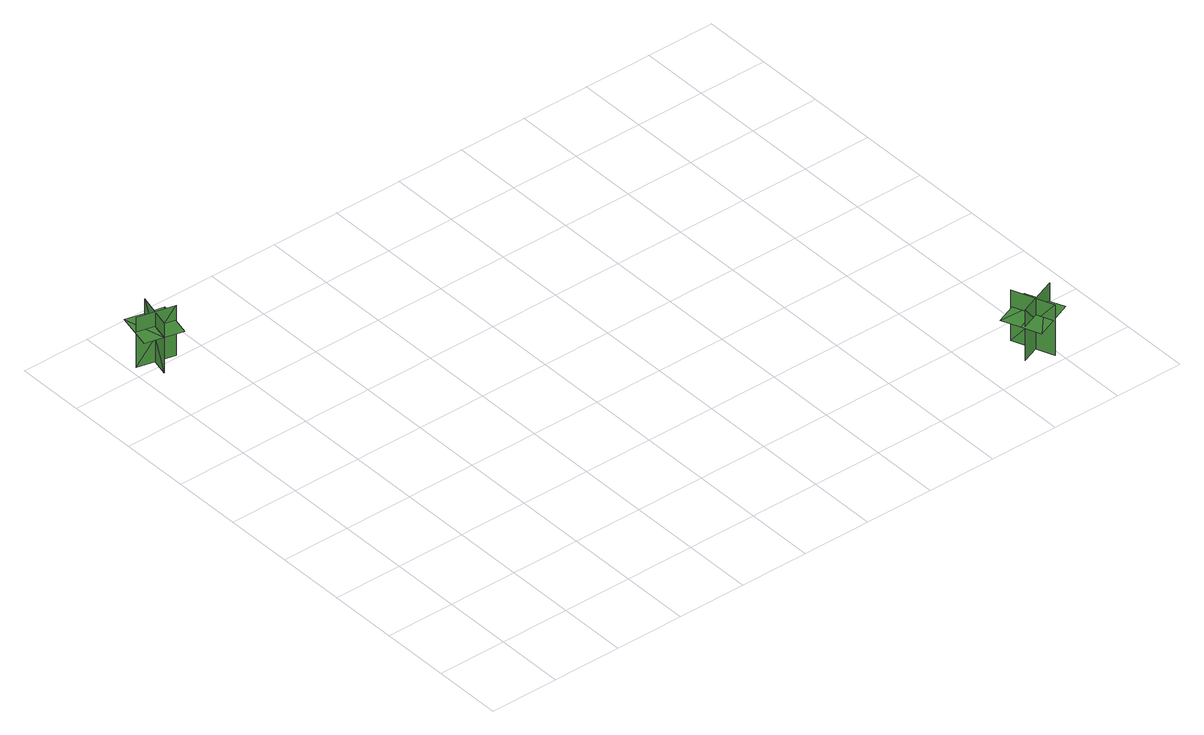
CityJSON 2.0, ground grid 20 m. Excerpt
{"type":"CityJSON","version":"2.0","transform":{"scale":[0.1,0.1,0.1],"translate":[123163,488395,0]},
"CityObjects":{
"tree1":{"type":"SolitaryVegetationObject","geometry":[{"type":"MultiSurface","lod":"1","boundaries":[[[0,1,2]],[[0,2,3]],[[4,5,6]],[[4,6,7]],[[8,9,10]],[[8,10,11]],[[8,11,12]],[[8,12,13]]]}]},
"tree2":{"type":"SolitaryVegetationObject","geometry":[{"type":"MultiSurface","lod":"1","boundaries":[[[14,15,16]],[[14,16,17]],[[18,19,20]],[[18,20,21]],[[22,23,24]],[[22,24,25]],[[22,25,26]],[[22,26,27]]]}]}
},
"vertices":[
[21,1435,9],[128,1409,9],[128,1409,163],[21,1435,163],[59,1372,9],[85,1479,9],[85,1479,163],[59,1372,163],[59,1372,119],[113,1359,119],[139,1467,119],[85,1479,119],[31,1492,119],[5,1385,119],
[1834,101,10],[1717,55,10],[1717,55,166],[1834,101,166],[1742,141,10],[1788,24,10],[1788,24,166],[1742,141,166],[1823,107,116],[1801,160,116],[1685,112,116],[1707,59,116],[1729,5,116],[1845,53,116]
]}
